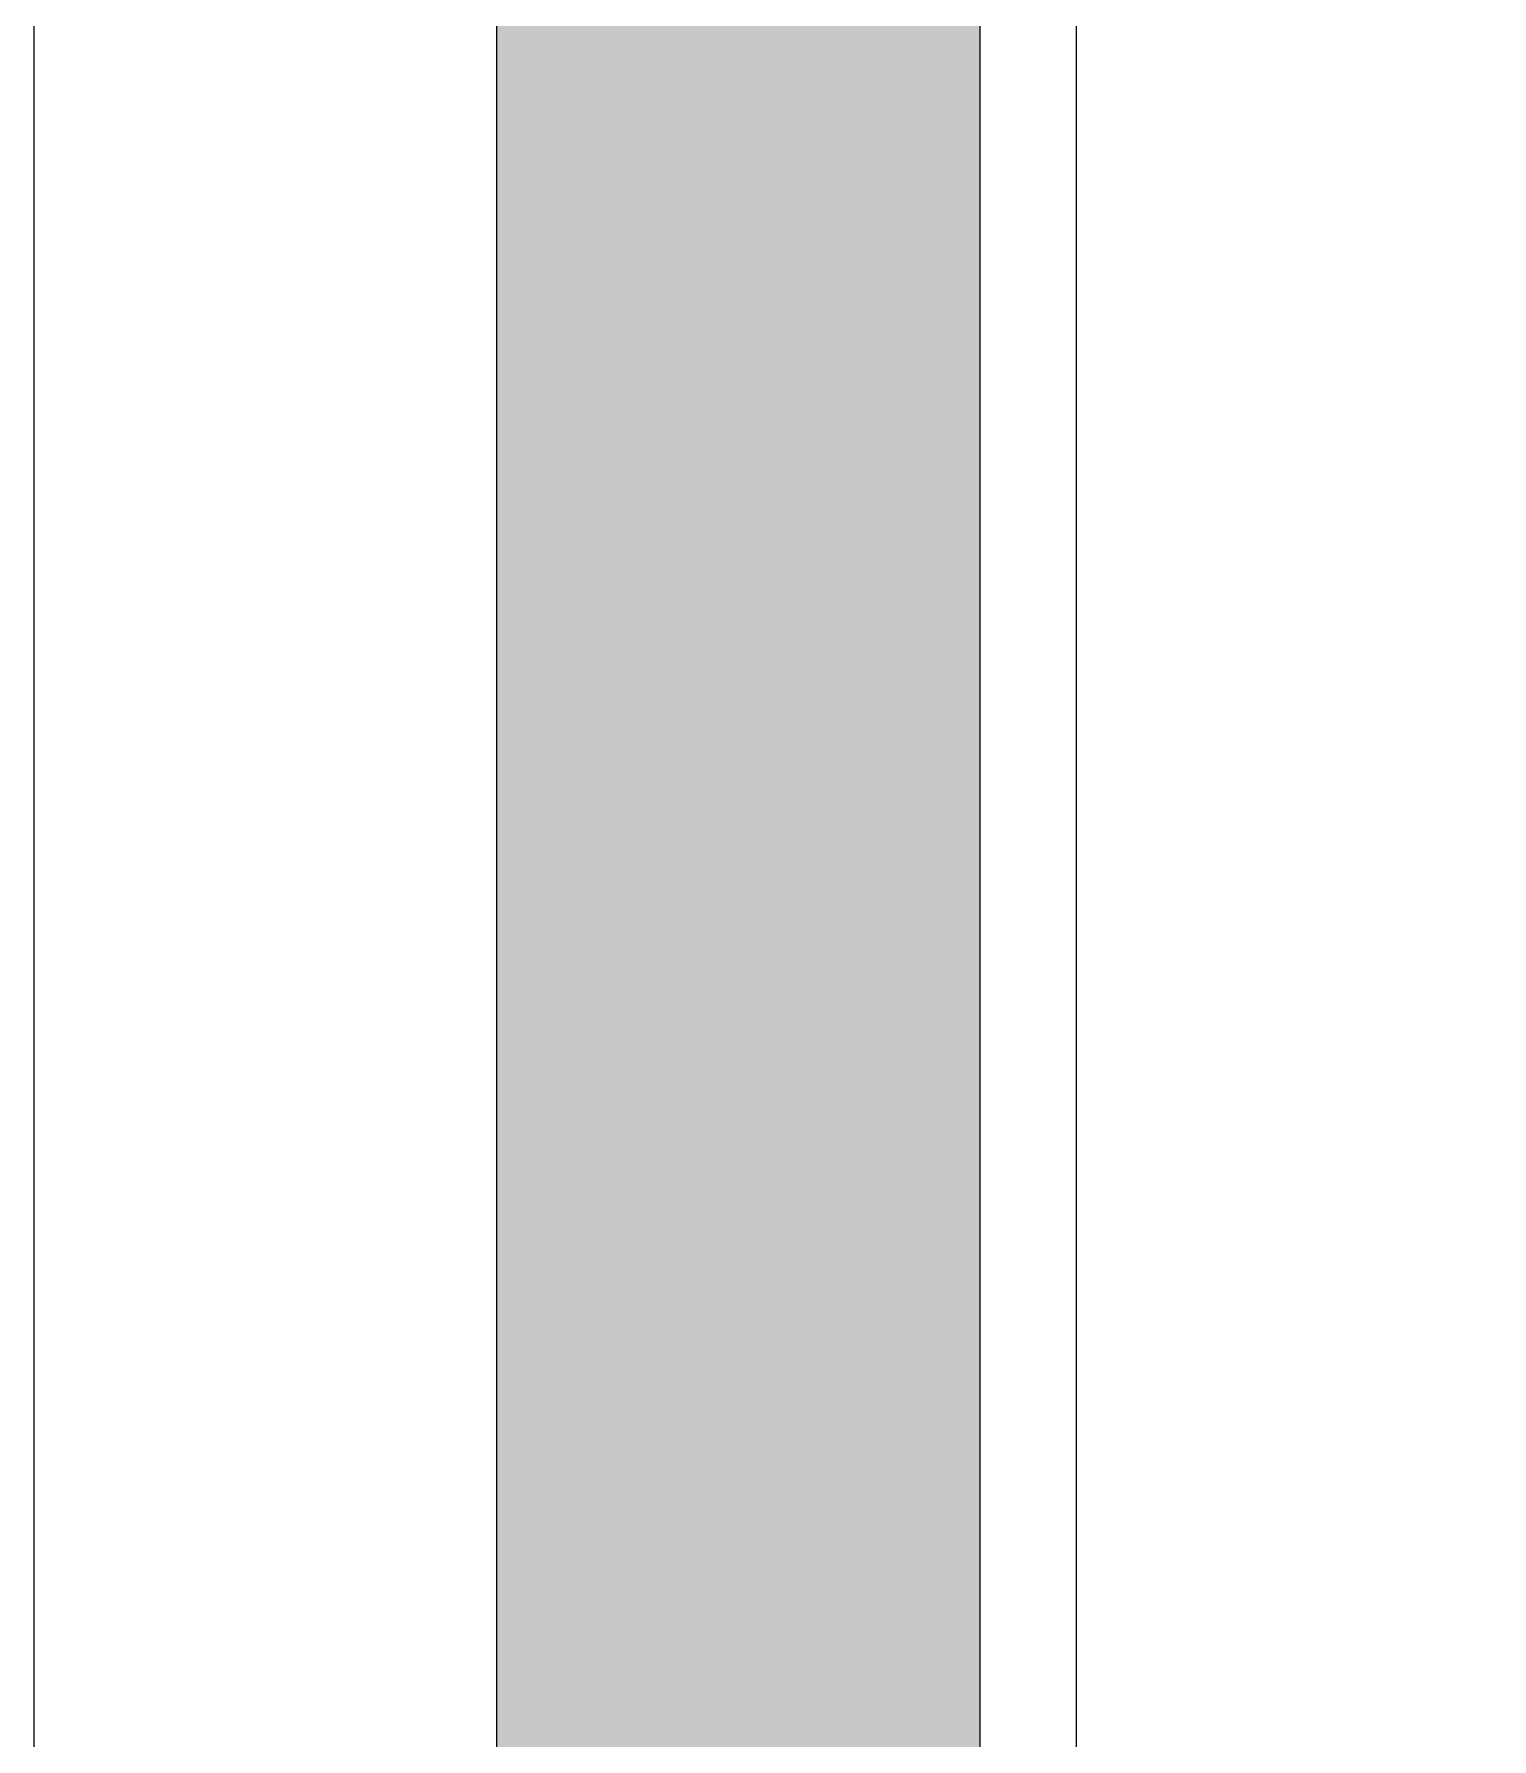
# Model space of a CAD drawing. Extents: x 11992 to 29481, y -6727 to 6811.
# Drawn here: x 25988 to 26440, y 1351 to 1880 of the extents above; entities that cross this region are included whole.
import ezdxf

# ---------------------------------------------------------------- set-up
doc = ezdxf.new("R2010")
doc.units = 0
doc.header["$MEASUREMENT"] = 0
doc.layers.add('zoylight 6节点', color=8, linetype='CONTINUOUS')

# ---------------------------------------------------------------- blocks, each defined once
blk = doc.blocks.new('ghghg')
at = {"layer": 'zoylight 6节点'}
h = blk.add_hatch(dxfattribs=at)
h.set_pattern_fill('钢筋混凝土', color=251, scale=5, style=0)
h.set_pattern_definition([(45, (-54481.562, 53508.498), (-17.6776695, 17.6776695), []), (50, (-54481.56, 53508.5), (71.72602, -6.275213), [7.5, -82.5]), (355, (-54481.56, 53508.5), (-13.87513, 75.21921), [6, -66]), (100.4514, (-54475.585, 53507.975), (57.85094, 68.943954), [6.37402, -70.11421]), (46.1842, (-54481.56, 53528.5), (106.7241, -16.5519), [11.25, -123.75]), (96.6356, (-54472.67, 53527.12), (93.46627, 97.41179), [9.56103, -105.1713]), (351.1842, (-54481.56, 53528.5), (93.4662, 97.41186), [9, -99]), (21, (-54471.56, 53523.5), (59.690705, -40.26189), [7.5, -82.5]), (326, (-54471.56, 53523.5), (24.33153, 72.515005), [6, -66]), (71.4514, (-54466.59, 53520.14), (84.02226, 32.25305), [6.37402, -70.11421]), (37.5, (-54481.562, 53508.498), (1.2159855, 33.289385), [0, -65.2, 0, -67, 0, -66.25]), (7.5, (-54481.562, 53508.498), (26.306954, 39.441171), [0, -38.2, 0, -63.7, 0, -25.25]), (327.5, (-54503.862, 53508.498), (53.382244, -2.255487), [0, -25, 0, -78, 0, -103.5]), (317.5, (-54513.86, 53508.5), (58.318617, 10.010498), [0, -32.5, 0, -51.8, 0, -73.5])])
h.paths.add_polyline_path([(-1403.15, 315.65), (-316.1, 315.65), (-318.73, 3435.65), (-1403.15, 3435.65)], flags=16)
h.paths.add_polyline_path([(-284.69, 215.65), (-282.81, 218.8), (-281.18, 221.99), (-279.81, 225.2), (-278.72, 228.44), (-277.92, 231.71), (-277.42, 235.01), (-277.23, 238.34), (-277.38, 241.71), (-277.87, 245.11), (-278.72, 248.54), (-279.93, 252.02), (-281.47, 255.52), (-283.28, 259.06), (-285.35, 262.62), (-287.61, 266.19), (-290.04, 269.78), (-292.58, 273.38), (-295.21, 276.99), (-297.87, 280.59), (-300.53, 284.2), (-303.15, 287.79), (-305.68, 291.37), (-308.08, 294.93), (-310.32, 298.46), (-312.35, 301.97), (-314.14, 305.45), (-315.63, 308.89), (-316.79, 312.29), (-317.58, 315.65), (-316.1, 315.65), (-318.73, 3435.65), (-320.08, 3435.65), (-317.39, 3438.65), (-314.88, 3441.68), (-312.58, 3444.72), (-310.49, 3447.79), (-308.62, 3450.88), (-306.99, 3453.99), (-305.61, 3457.13), (-304.5, 3460.3), (-303.65, 3463.49), (-303.1, 3466.71), (-302.85, 3469.97), (-302.91, 3473.25), (-303.3, 3476.57), (-304.02, 3479.92), (-305.1, 3483.31), (-306.49, 3486.74), (-308.18, 3490.19), (-310.11, 3493.66), (-312.25, 3497.15), (-314.56, 3500.66), (-317.01, 3504.18), (-319.54, 3507.71), (-322.14, 3511.24), (-324.75, 3514.77), (-327.34, 3518.29), (-329.86, 3521.8), (-332.3, 3525.29), (-334.59, 3528.77), (-336.71, 3532.22), (-338.61, 3535.65), (-1553.15, 3535.65), (-1553.15, 215.65)])
at = {"layer": 'zoylight 6节点', "color": 251}
blk.add_line((-1373.15, 355.65), (-1373.15, 3435.65), dxfattribs=at)
blk.add_lwpolyline([(-1696.68, 3824.34), (0, 3824.34), (0, 0), (-1696.68, 0)], close=True, dxfattribs=at)
for points in [[(-338.61, 3535.65), (-1553.15, 3535.65), (-1553.15, 215.65), (-284.69, 215.65)], [(-320.08, 3435.65), (-1403.15, 3435.65), (-1403.15, 315.65), (-317.58, 315.65)]]:
    blk.add_lwpolyline(points, dxfattribs=at)

msp = doc.modelspace()

# ---------------------------------------------------------------- block references
at = {"layer": 'zoylight 6节点'}
msp.add_blockref('ghghg', (27684.3, -1266.77), dxfattribs=at)

doc.saveas('drawing.dxf')
